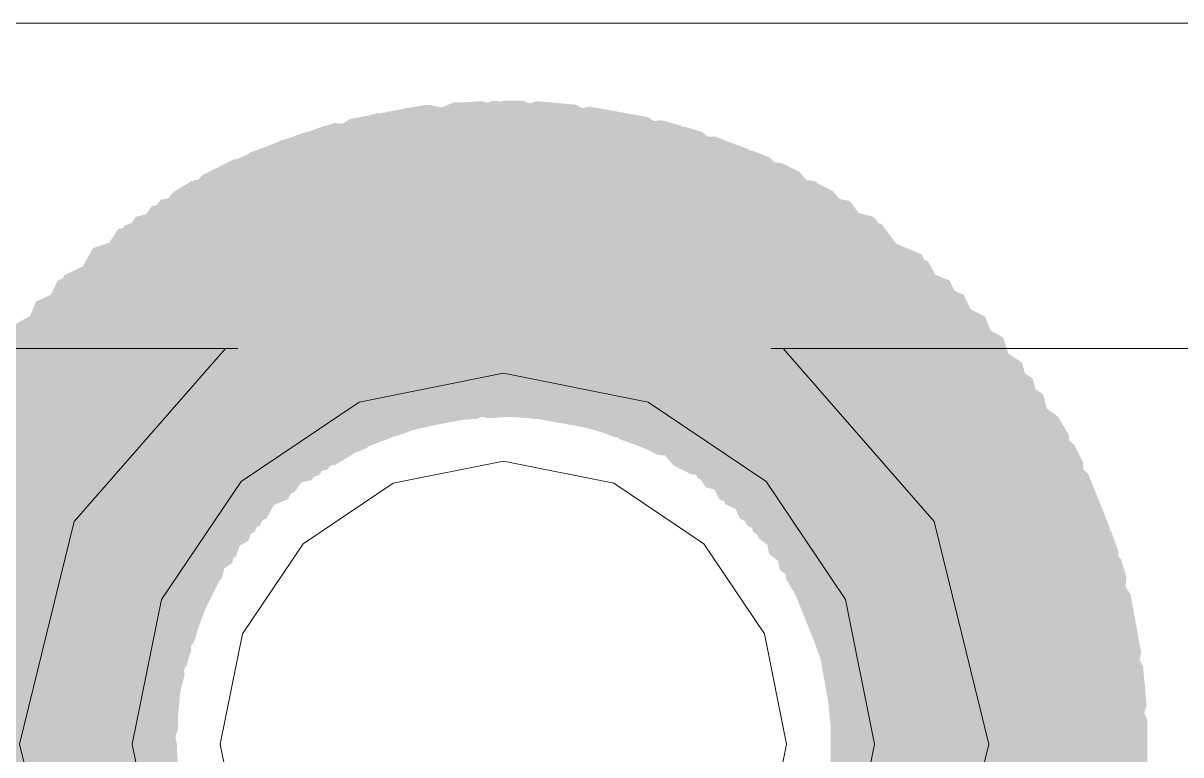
# Model space of a CAD drawing. Header units: millimetres. Extents: x -546 to 1681, y -650 to 1730.
# Drawn here: x 656.138 to 656.796, y 422.971 to 423.387 of the extents above; entities that cross this region are included whole.
import ezdxf

# ---------------------------------------------------------------- set-up
doc = ezdxf.new("R2010")
doc.units = ezdxf.units.MM

msp = doc.modelspace()

# ---------------------------------------------------------------- hatches: boundary and pattern name
at = {"true_color": 0x646464}
h = msp.add_hatch(color=251, dxfattribs=at)
h.dxf.hatch_style = 2
h.paths.add_polyline_path([(656.35486, 423.33905), (656.29395, 423.30696), (656.27337, 423.24127), (656.30546, 423.18036), (656.37115, 423.15979), (656.38215, 423.16079), (656.44306, 423.19287), (656.46363, 423.25857), (656.43155, 423.31947), (656.36586, 423.34005)])
h = msp.add_hatch(color=251, dxfattribs=at)
h.dxf.hatch_style = 2
h.paths.add_polyline_path([(656.3559, 423.33897), (656.29809, 423.30158), (656.28345, 423.23432), (656.32084, 423.17651), (656.3881, 423.16187), (656.3991, 423.16387), (656.45691, 423.20125), (656.47155, 423.26852), (656.43417, 423.32632), (656.3669, 423.34097)])
h = msp.add_hatch(color=251, dxfattribs=at)
h.dxf.hatch_style = 2
h.paths.add_polyline_path([(656.3579, 423.33897), (656.3001, 423.30158), (656.28545, 423.23432), (656.32284, 423.17651), (656.3901, 423.16187), (656.4011, 423.16387), (656.45891, 423.20125), (656.47355, 423.26852), (656.43617, 423.32632), (656.3689, 423.34097)])
h = msp.add_hatch(color=251, dxfattribs=at)
h.dxf.hatch_style = 2
h.paths.add_polyline_path([(656.383, 423.34242), (656.31944, 423.31598), (656.293, 423.25242), (656.31944, 423.18885), (656.383, 423.16242), (656.394, 423.16242), (656.45757, 423.18885), (656.484, 423.25242), (656.45757, 423.31598), (656.394, 423.34242)])
h = msp.add_hatch(color=251, dxfattribs=at)
h.dxf.hatch_style = 2
h.paths.add_polyline_path([(656.385, 423.34242), (656.32144, 423.31598), (656.295, 423.25242), (656.32144, 423.18885), (656.385, 423.16242), (656.396, 423.16242), (656.45956, 423.18885), (656.486, 423.25242), (656.45956, 423.31598), (656.396, 423.34242)])
h = msp.add_hatch(color=251, dxfattribs=at)
h.dxf.hatch_style = 2
h.paths.add_polyline_path([(656.38585, 423.34205), (656.32495, 423.30996), (656.30437, 423.24427), (656.33646, 423.18336), (656.40215, 423.16279), (656.41315, 423.16379), (656.47406, 423.19587), (656.49463, 423.26157), (656.46255, 423.32247), (656.39685, 423.34305)])
h = msp.add_hatch(color=251, dxfattribs=at)
h.dxf.hatch_style = 2
h.paths.add_polyline_path([(656.38785, 423.34205), (656.32695, 423.30996), (656.30637, 423.24427), (656.33846, 423.18336), (656.40415, 423.16279), (656.41515, 423.16379), (656.47606, 423.19587), (656.49663, 423.26157), (656.46455, 423.32247), (656.39886, 423.34305)])
h = msp.add_hatch(color=251, dxfattribs=at)
h.dxf.hatch_style = 2
h.paths.add_polyline_path([(656.405, 423.34342), (656.34144, 423.31698), (656.315, 423.25342), (656.34144, 423.18986), (656.405, 423.16342), (656.47456, 423.18986), (656.501, 423.25342), (656.47456, 423.31698)])
h = msp.add_hatch(color=251, dxfattribs=at)
h.dxf.hatch_style = 2
h.paths.add_polyline_path([(656.407, 423.34342), (656.34344, 423.31698), (656.317, 423.25342), (656.34344, 423.18986), (656.407, 423.16342), (656.47456, 423.18986), (656.501, 423.25342), (656.47456, 423.31698)])
h = msp.add_hatch(color=251, dxfattribs=at)
h.dxf.hatch_style = 2
h.paths.add_polyline_path([(656.411, 423.34342), (656.34744, 423.31698), (656.321, 423.25342), (656.34744, 423.18986), (656.411, 423.16342), (656.422, 423.16342), (656.48556, 423.18986), (656.512, 423.25342), (656.48556, 423.31698), (656.422, 423.34342)])
h = msp.add_hatch(color=251, dxfattribs=at)
h.dxf.hatch_style = 2
h.paths.add_polyline_path([(656.411, 423.34342), (656.34744, 423.31698), (656.321, 423.25342), (656.34744, 423.18986), (656.411, 423.16342), (656.422, 423.16342), (656.48556, 423.18986), (656.512, 423.25342), (656.48556, 423.31698), (656.422, 423.34342)])
h = msp.add_hatch(color=251, dxfattribs=at)
h.dxf.hatch_style = 2
h.paths.add_polyline_path([(656.43015, 423.34305), (656.36446, 423.32247), (656.33237, 423.26157), (656.35295, 423.19587), (656.41386, 423.16379), (656.42485, 423.16279), (656.49055, 423.18336), (656.52263, 423.24427), (656.50206, 423.30996), (656.44115, 423.34205)])
h = msp.add_hatch(color=251, dxfattribs=at)
h.dxf.hatch_style = 2
h.paths.add_polyline_path([(656.43015, 423.34305), (656.36446, 423.32247), (656.33237, 423.26157), (656.35295, 423.19587), (656.41386, 423.16379), (656.42485, 423.16279), (656.49055, 423.18336), (656.52263, 423.24427), (656.50206, 423.30996), (656.44115, 423.34205)])
h = msp.add_hatch(color=251, dxfattribs=at)
h.dxf.hatch_style = 2
h.paths.add_polyline_path([(656.44115, 423.34205), (656.37546, 423.32147), (656.34337, 423.26057), (656.36395, 423.19487), (656.42485, 423.16279), (656.43585, 423.16179), (656.50155, 423.18236), (656.53363, 423.24327), (656.51306, 423.30896), (656.45215, 423.34105)])
h = msp.add_hatch(color=251, dxfattribs=at)
h.dxf.hatch_style = 2
h.paths.add_polyline_path([(656.44115, 423.34205), (656.37546, 423.32147), (656.34337, 423.26057), (656.36395, 423.19487), (656.42485, 423.16279), (656.43585, 423.16179), (656.50155, 423.18236), (656.53363, 423.24327), (656.51306, 423.30896), (656.45215, 423.34105)])
h = msp.add_hatch(color=251, dxfattribs=at)
h.dxf.hatch_style = 2
h.paths.add_polyline_path([(656.4601, 423.33997), (656.39284, 423.32533), (656.35545, 423.26752), (656.37009, 423.20025), (656.4279, 423.16287), (656.4389, 423.16087), (656.50617, 423.17551), (656.54355, 423.23332), (656.52891, 423.30058), (656.4711, 423.33797)])
h = msp.add_hatch(color=251, dxfattribs=at)
h.dxf.hatch_style = 2
h.paths.add_polyline_path([(656.4601, 423.33997), (656.39284, 423.32533), (656.35545, 423.26752), (656.37009, 423.20025), (656.4279, 423.16287), (656.4389, 423.16087), (656.50617, 423.17551), (656.54355, 423.23332), (656.52891, 423.30058), (656.4711, 423.33797)])
h = msp.add_hatch(color=251, dxfattribs=at)
h.dxf.hatch_style = 2
h.paths.add_polyline_path([(656.3239, 423.33297), (656.26609, 423.29558), (656.25145, 423.22832), (656.28884, 423.17051), (656.3561, 423.15587), (656.3671, 423.15787), (656.42491, 423.19525), (656.43955, 423.26252), (656.40217, 423.32033), (656.3349, 423.33497)])
h = msp.add_hatch(color=251, dxfattribs=at)
h.dxf.hatch_style = 2
h.paths.add_polyline_path([(656.3249, 423.33297), (656.2671, 423.29558), (656.25245, 423.22832), (656.28984, 423.17051), (656.3571, 423.15587), (656.3681, 423.15787), (656.42591, 423.19525), (656.44055, 423.26252), (656.40317, 423.32033), (656.3359, 423.33497)])
h = msp.add_hatch(color=251, dxfattribs=at)
h.dxf.hatch_style = 2
h.paths.add_polyline_path([(656.33335, 423.33467), (656.27621, 423.29628), (656.26275, 423.22877), (656.30114, 423.17162), (656.36865, 423.15816), (656.37865, 423.16017), (656.4358, 423.19855), (656.44925, 423.26607), (656.41086, 423.32321), (656.34335, 423.33667)])
h = msp.add_hatch(color=251, dxfattribs=at)
h.dxf.hatch_style = 2
h.paths.add_polyline_path([(656.32832, 423.33325), (656.27396, 423.29102), (656.26517, 423.22274), (656.3074, 423.16837), (656.37568, 423.15959), (656.38668, 423.16259), (656.44105, 423.20482), (656.44983, 423.2731), (656.4076, 423.32747), (656.33932, 423.33625)])
h = msp.add_hatch(color=251, dxfattribs=at)
h.dxf.hatch_style = 2
h.paths.add_polyline_path([(656.3449, 423.33697), (656.2871, 423.29958), (656.27245, 423.23232), (656.30984, 423.17451), (656.3771, 423.15987), (656.3881, 423.16187), (656.44591, 423.19925), (656.46055, 423.26652), (656.42317, 423.32432), (656.3559, 423.33897)])
h = msp.add_hatch(color=251, dxfattribs=at)
h.dxf.hatch_style = 2
h.paths.add_polyline_path([(656.4711, 423.33797), (656.40384, 423.32333), (656.36645, 423.26552), (656.38109, 423.19825), (656.4389, 423.16087), (656.4499, 423.15887), (656.51717, 423.17351), (656.55455, 423.23132), (656.53991, 423.29858), (656.4821, 423.33597)])
h = msp.add_hatch(color=251, dxfattribs=at)
h.dxf.hatch_style = 2
h.paths.add_polyline_path([(656.4711, 423.33797), (656.40384, 423.32333), (656.36645, 423.26552), (656.38109, 423.19825), (656.4389, 423.16087), (656.4499, 423.15887), (656.51717, 423.17351), (656.55455, 423.23132), (656.53991, 423.29858), (656.4821, 423.33597)])
h = msp.add_hatch(color=251, dxfattribs=at)
h.dxf.hatch_style = 2
h.paths.add_polyline_path([(656.4821, 423.33597), (656.41484, 423.32133), (656.37746, 423.26352), (656.3921, 423.19625), (656.4499, 423.15887), (656.4609, 423.15687), (656.52817, 423.17151), (656.56555, 423.22932), (656.55091, 423.29658), (656.4931, 423.33397)])
h = msp.add_hatch(color=251, dxfattribs=at)
h.dxf.hatch_style = 2
h.paths.add_polyline_path([(656.4821, 423.33597), (656.41484, 423.32133), (656.37746, 423.26352), (656.3921, 423.19625), (656.4499, 423.15887), (656.4609, 423.15687), (656.52817, 423.17151), (656.56555, 423.22932), (656.55091, 423.29658), (656.4931, 423.33397)])
h = msp.add_hatch(color=251, dxfattribs=at)
h.dxf.hatch_style = 2
h.paths.add_polyline_path([(656.29314, 423.32362), (656.23986, 423.28003), (656.2328, 423.21156), (656.27639, 423.15827), (656.34486, 423.15121), (656.35486, 423.15421), (656.40815, 423.1978), (656.41521, 423.26628), (656.37162, 423.31956), (656.30314, 423.32662)])
h = msp.add_hatch(color=251, dxfattribs=at)
h.dxf.hatch_style = 2
h.paths.add_polyline_path([(656.29825, 423.325), (656.24754, 423.27843), (656.24442, 423.20966), (656.29099, 423.15896), (656.35976, 423.15584), (656.37076, 423.15984), (656.42146, 423.2064), (656.42458, 423.27517), (656.37802, 423.32587), (656.30925, 423.329)])
h = msp.add_hatch(color=251, dxfattribs=at)
h.dxf.hatch_style = 2
h.paths.add_polyline_path([(656.30514, 423.32762), (656.25186, 423.28404), (656.2448, 423.21556), (656.28838, 423.16227), (656.35686, 423.15521), (656.36686, 423.15821), (656.42015, 423.2018), (656.42721, 423.27028), (656.38362, 423.32356), (656.31514, 423.33062)])
h = msp.add_hatch(color=251, dxfattribs=at)
h.dxf.hatch_style = 2
h.paths.add_polyline_path([(656.50068, 423.33225), (656.4324, 423.32346), (656.39017, 423.2691), (656.39896, 423.20082), (656.45332, 423.15859), (656.46432, 423.15559), (656.5326, 423.16437), (656.57483, 423.21874), (656.56605, 423.28702), (656.51168, 423.32925)])
h = msp.add_hatch(color=251, dxfattribs=at)
h.dxf.hatch_style = 2
h.paths.add_polyline_path([(656.50068, 423.33225), (656.4324, 423.32346), (656.39017, 423.2691), (656.39896, 423.20082), (656.45332, 423.15859), (656.46432, 423.15559), (656.5326, 423.16437), (656.57483, 423.21874), (656.56605, 423.28702), (656.51168, 423.32925)])
h = msp.add_hatch(color=251, dxfattribs=at)
h.dxf.hatch_style = 2
h.paths.add_polyline_path([(656.51386, 423.32862), (656.44539, 423.32156), (656.4018, 423.26828), (656.40886, 423.1998), (656.46214, 423.15621), (656.47214, 423.15321), (656.54062, 423.16027), (656.58421, 423.21356), (656.57715, 423.28204), (656.52386, 423.32562)])
h = msp.add_hatch(color=251, dxfattribs=at)
h.dxf.hatch_style = 2
h.paths.add_polyline_path([(656.51386, 423.32862), (656.44539, 423.32156), (656.4018, 423.26828), (656.40886, 423.1998), (656.46214, 423.15621), (656.47214, 423.15321), (656.54062, 423.16027), (656.58421, 423.21356), (656.57715, 423.28204), (656.52386, 423.32562)])
h = msp.add_hatch(color=251, dxfattribs=at)
h.dxf.hatch_style = 2
h.paths.add_polyline_path([(656.28414, 423.32062), (656.23086, 423.27704), (656.2238, 423.20856), (656.26738, 423.15527), (656.33586, 423.14821), (656.34586, 423.15121), (656.39915, 423.1948), (656.40621, 423.26328), (656.36262, 423.31656), (656.29414, 423.32362)])
h = msp.add_hatch(color=251, dxfattribs=at)
h.dxf.hatch_style = 2
h.paths.add_polyline_path([(656.27558, 423.31698), (656.22638, 423.26883), (656.22544, 423.19999), (656.27359, 423.15079), (656.34243, 423.14985), (656.35243, 423.15385), (656.40163, 423.20201), (656.40257, 423.27084), (656.35441, 423.32004), (656.28558, 423.32098)])
h = msp.add_hatch(color=251, dxfattribs=at)
h.dxf.hatch_style = 2
h.paths.add_polyline_path([(656.28925, 423.322), (656.23855, 423.27543), (656.23542, 423.20666), (656.28199, 423.15596), (656.35076, 423.15284), (656.36176, 423.15684), (656.41246, 423.2034), (656.41558, 423.27217), (656.36902, 423.32288), (656.30025, 423.326)])
h = msp.add_hatch(color=251, dxfattribs=at)
h.dxf.hatch_style = 2
h.paths.add_polyline_path([(656.53143, 423.32298), (656.46259, 423.32204), (656.41444, 423.27284), (656.41538, 423.20401), (656.46458, 423.15585), (656.47458, 423.15185), (656.54341, 423.15279), (656.59157, 423.20199), (656.59063, 423.27083), (656.54143, 423.31898)])
h = msp.add_hatch(color=251, dxfattribs=at)
h.dxf.hatch_style = 2
h.paths.add_polyline_path([(656.53143, 423.32298), (656.46259, 423.32204), (656.41444, 423.27284), (656.41538, 423.20401), (656.46458, 423.15585), (656.47458, 423.15185), (656.54341, 423.15279), (656.59157, 423.20199), (656.59063, 423.27083), (656.54143, 423.31898)])
h = msp.add_hatch(color=251, dxfattribs=at)
h.dxf.hatch_style = 2
h.paths.add_polyline_path([(656.53876, 423.32), (656.46999, 423.31687), (656.42342, 423.26617), (656.42655, 423.1974), (656.47725, 423.15084), (656.48825, 423.14684), (656.55702, 423.14996), (656.60358, 423.20066), (656.60046, 423.26943), (656.54976, 423.316)])
h = msp.add_hatch(color=251, dxfattribs=at)
h.dxf.hatch_style = 2
h.paths.add_polyline_path([(656.53876, 423.32), (656.46999, 423.31687), (656.42342, 423.26617), (656.42655, 423.1974), (656.47725, 423.15084), (656.48825, 423.14684), (656.55702, 423.14996), (656.60358, 423.20066), (656.60046, 423.26943), (656.54976, 423.316)])
h = msp.add_hatch(color=251, dxfattribs=at)
h.dxf.hatch_style = 2
h.paths.add_polyline_path([(656.24775, 423.30492), (656.20272, 423.25284), (656.2075, 423.18417), (656.25958, 423.13914), (656.32825, 423.14392), (656.33825, 423.14892), (656.38328, 423.20099), (656.3785, 423.26967), (656.32643, 423.31469), (656.25775, 423.30992)])
h = msp.add_hatch(color=251, dxfattribs=at)
h.dxf.hatch_style = 2
h.paths.add_polyline_path([(656.26725, 423.314), (656.21654, 423.26743), (656.21342, 423.19866), (656.25999, 423.14796), (656.32876, 423.14484), (656.33976, 423.14884), (656.39046, 423.1954), (656.39358, 423.26417), (656.34702, 423.31487), (656.27825, 423.318)])
h = msp.add_hatch(color=251, dxfattribs=at)
h.dxf.hatch_style = 2
h.paths.add_polyline_path([(656.25975, 423.30992), (656.21473, 423.25784), (656.2195, 423.18917), (656.27158, 423.14414), (656.34025, 423.14892), (656.35025, 423.15392), (656.39528, 423.20599), (656.3905, 423.27467), (656.33843, 423.3197), (656.26975, 423.31492)])
h = msp.add_hatch(color=251, dxfattribs=at)
h.dxf.hatch_style = 2
h.paths.add_polyline_path([(656.55243, 423.31498), (656.48359, 423.31404), (656.43544, 423.26484), (656.43638, 423.19601), (656.48558, 423.14785), (656.49558, 423.14385), (656.56441, 423.14479), (656.61257, 423.19399), (656.61163, 423.26283), (656.56243, 423.31098)])
h = msp.add_hatch(color=251, dxfattribs=at)
h.dxf.hatch_style = 2
h.paths.add_polyline_path([(656.55243, 423.31498), (656.48359, 423.31404), (656.43544, 423.26484), (656.43638, 423.19601), (656.48558, 423.14785), (656.49558, 423.14385), (656.56441, 423.14479), (656.61257, 423.19399), (656.61163, 423.26283), (656.56243, 423.31098)])
h = msp.add_hatch(color=251, dxfattribs=at)
h.dxf.hatch_style = 2
h.paths.add_polyline_path([(656.2237, 423.29159), (656.1828, 423.23622), (656.19283, 423.16811), (656.2482, 423.12721), (656.31631, 423.13724), (656.32631, 423.14324), (656.36721, 423.19862), (656.35718, 423.26672), (656.3018, 423.30762), (656.2337, 423.29759)])
h = msp.add_hatch(color=251, dxfattribs=at)
h.dxf.hatch_style = 2
h.paths.add_polyline_path([(656.23529, 423.29809), (656.19257, 423.24411), (656.20033, 423.17571), (656.25431, 423.13299), (656.32271, 423.14074), (656.37443, 423.19972), (656.36668, 423.26812), (656.3127, 423.31085)])
h = msp.add_hatch(color=251, dxfattribs=at)
h.dxf.hatch_style = 2
h.paths.add_polyline_path([(656.23975, 423.30092), (656.19472, 423.24884), (656.1995, 423.18017), (656.25158, 423.13514), (656.32025, 423.13992), (656.33025, 423.14492), (656.37528, 423.19699), (656.3705, 423.26567), (656.31843, 423.3107), (656.24975, 423.30592)])
h = msp.add_hatch(color=251, dxfattribs=at)
h.dxf.hatch_style = 2
h.paths.add_polyline_path([(656.25658, 423.30898), (656.20738, 423.26083), (656.20644, 423.19199), (656.25459, 423.14279), (656.32343, 423.14185), (656.33343, 423.14585), (656.38263, 423.19401), (656.38357, 423.26284), (656.33541, 423.31204), (656.26658, 423.31298)])
h = msp.add_hatch(color=251, dxfattribs=at)
h.dxf.hatch_style = 2
h.paths.add_polyline_path([(656.56925, 423.30792), (656.50058, 423.3127), (656.4485, 423.26767), (656.44372, 423.19899), (656.48875, 423.14692), (656.49875, 423.14192), (656.56743, 423.13714), (656.6195, 423.18217), (656.62428, 423.25084), (656.57925, 423.30292)])
h = msp.add_hatch(color=251, dxfattribs=at)
h.dxf.hatch_style = 2
h.paths.add_polyline_path([(656.56925, 423.30792), (656.50058, 423.3127), (656.4485, 423.26767), (656.44372, 423.19899), (656.48875, 423.14692), (656.49875, 423.14192), (656.56743, 423.13714), (656.6195, 423.18217), (656.62428, 423.25084), (656.57925, 423.30292)])
h = msp.add_hatch(color=251, dxfattribs=at)
h.dxf.hatch_style = 2
h.paths.add_polyline_path([(656.58893, 423.2973), (656.52137, 423.31056), (656.46412, 423.27234), (656.45086, 423.20479), (656.48908, 423.14753), (656.56563, 423.12827), (656.62289, 423.16649), (656.63615, 423.23405)])
h = msp.add_hatch(color=251, dxfattribs=at)
h.dxf.hatch_style = 2
h.paths.add_polyline_path([(656.58893, 423.2973), (656.52137, 423.31056), (656.46412, 423.27234), (656.45086, 423.20479), (656.48908, 423.14753), (656.56563, 423.12827), (656.62289, 423.16649), (656.63615, 423.23405)])
h = msp.add_hatch(color=251, dxfattribs=at)
h.dxf.hatch_style = 2
h.paths.add_polyline_path([(656.21108, 423.2833), (656.17286, 423.22605), (656.18612, 423.15849), (656.24337, 423.12027), (656.31093, 423.13353), (656.35815, 423.19679), (656.34489, 423.26434), (656.28763, 423.30256)])
h = msp.add_hatch(color=251, dxfattribs=at)
h.dxf.hatch_style = 2
h.paths.add_polyline_path([(656.2227, 423.29059), (656.18179, 423.23522), (656.19183, 423.16711), (656.2472, 423.12621), (656.31531, 423.13624), (656.32531, 423.14224), (656.36621, 423.19761), (656.35618, 423.26572), (656.3008, 423.30662), (656.2327, 423.29659)])
h = msp.add_hatch(color=251, dxfattribs=at)
h.dxf.hatch_style = 2
h.paths.add_polyline_path([(656.58825, 423.29692), (656.51958, 423.30169), (656.4675, 423.25667), (656.46272, 423.18799), (656.50775, 423.13592), (656.51775, 423.13092), (656.58643, 423.12614), (656.6385, 423.17117), (656.64328, 423.23984), (656.59825, 423.29192)])
h = msp.add_hatch(color=251, dxfattribs=at)
h.dxf.hatch_style = 2
h.paths.add_polyline_path([(656.58825, 423.29692), (656.51958, 423.30169), (656.4675, 423.25667), (656.46272, 423.18799), (656.50775, 423.13592), (656.51775, 423.13092), (656.58643, 423.12614), (656.6385, 423.17117), (656.64328, 423.23984), (656.59825, 423.29192)])
h = msp.add_hatch(color=251, dxfattribs=at)
h.dxf.hatch_style = 2
h.paths.add_polyline_path([(656.19575, 423.27246), (656.16181, 423.21257), (656.17996, 423.14616), (656.23985, 423.11222), (656.30626, 423.13038), (656.3492, 423.19727), (656.33104, 423.26367), (656.27115, 423.29761)])
h = msp.add_hatch(color=251, dxfattribs=at)
h.dxf.hatch_style = 2
h.paths.add_polyline_path([(656.20208, 423.2773), (656.16386, 423.22005), (656.17712, 423.15249), (656.23437, 423.11427), (656.30193, 423.12753), (656.34915, 423.19079), (656.33589, 423.25834), (656.27863, 423.29656)])
h = msp.add_hatch(color=251, dxfattribs=at)
h.dxf.hatch_style = 2
h.paths.add_polyline_path([(656.21629, 423.28709), (656.17357, 423.23311), (656.18133, 423.16471), (656.23531, 423.12198), (656.30371, 423.12974), (656.35544, 423.18872), (656.34768, 423.25712), (656.2937, 423.29985)])
h = msp.add_hatch(color=251, dxfattribs=at)
h.dxf.hatch_style = 2
h.paths.add_polyline_path([(656.60793, 423.2863), (656.54037, 423.29956), (656.48312, 423.26134), (656.46986, 423.19379), (656.50808, 423.13653), (656.58463, 423.11727), (656.64189, 423.15549), (656.65515, 423.22305)])
h = msp.add_hatch(color=251, dxfattribs=at)
h.dxf.hatch_style = 2
h.paths.add_polyline_path([(656.60793, 423.2863), (656.54037, 423.29956), (656.48312, 423.26134), (656.46986, 423.19379), (656.50808, 423.13653), (656.58463, 423.11727), (656.64189, 423.15549), (656.65515, 423.22305)])
h = msp.add_hatch(color=251, dxfattribs=at)
h.dxf.hatch_style = 2
h.paths.add_polyline_path([(656.62226, 423.27646), (656.55585, 423.29461), (656.49596, 423.26067), (656.47781, 423.19427), (656.51175, 423.13437), (656.58715, 423.10922), (656.64705, 423.14316), (656.6652, 423.20957)])
h = msp.add_hatch(color=251, dxfattribs=at)
h.dxf.hatch_style = 2
h.paths.add_polyline_path([(656.621, 423.27742), (656.55429, 423.2944), (656.495, 423.25942), (656.47802, 423.1927), (656.513, 423.13342), (656.58372, 423.11343), (656.643, 423.14842), (656.65999, 423.21513)])
h = msp.add_hatch(color=251, dxfattribs=at)
h.dxf.hatch_style = 2
h.paths.add_polyline_path([(656.19208, 423.2703), (656.15386, 423.21305), (656.16712, 423.14549), (656.22437, 423.10727), (656.29193, 423.12053), (656.33915, 423.18379), (656.32589, 423.25134), (656.26863, 423.28956)])
h = msp.add_hatch(color=251, dxfattribs=at)
h.dxf.hatch_style = 2
h.paths.add_polyline_path([(656.17775, 423.25946), (656.14381, 423.19957), (656.16196, 423.13316), (656.22185, 423.09922), (656.28826, 423.11737), (656.3312, 423.18427), (656.31304, 423.25067), (656.25315, 423.28461)])
h = msp.add_hatch(color=251, dxfattribs=at)
h.dxf.hatch_style = 2
h.paths.add_polyline_path([(656.62593, 423.2733), (656.55837, 423.28656), (656.50112, 423.24834), (656.48786, 423.18079), (656.52608, 423.12353), (656.60263, 423.10427), (656.65989, 423.14249), (656.67315, 423.21005)])
h = msp.add_hatch(color=251, dxfattribs=at)
h.dxf.hatch_style = 2
h.paths.add_polyline_path([(656.64864, 423.25606), (656.585, 423.28231), (656.52136, 423.25606), (656.49511, 423.19242), (656.52136, 423.12878), (656.593, 423.09453), (656.65664, 423.12078), (656.68289, 423.18442)])
h = msp.add_hatch(color=251, dxfattribs=at)
h.dxf.hatch_style = 2
h.paths.add_polyline_path([(656.16136, 423.24406), (656.13511, 423.18042), (656.16136, 423.11678), (656.225, 423.09053), (656.28864, 423.11678), (656.32289, 423.18842), (656.29664, 423.25206), (656.233, 423.27831)])
h = msp.add_hatch(color=251, dxfattribs=at)
h.dxf.hatch_style = 2
h.paths.add_polyline_path([(656.65227, 423.25215), (656.58702, 423.27411), (656.52527, 423.24368), (656.50331, 423.17844), (656.53374, 423.11669), (656.60698, 423.08772), (656.66873, 423.11815), (656.6907, 423.1834)])
h = msp.add_hatch(color=251, dxfattribs=at)
h.dxf.hatch_style = 2
h.paths.add_polyline_path([(656.15774, 423.24115), (656.12731, 423.1794), (656.14927, 423.11415), (656.21102, 423.08373), (656.27627, 423.10568), (656.3147, 423.17444), (656.29273, 423.23968), (656.23098, 423.27011)])
h = msp.add_hatch(color=251, dxfattribs=at)
h.dxf.hatch_style = 2
h.paths.add_polyline_path([(656.66464, 423.24106), (656.601, 423.26731), (656.53736, 423.24106), (656.51111, 423.17742), (656.53736, 423.11378), (656.609, 423.07953), (656.67264, 423.10578), (656.69889, 423.16942)])
h = msp.add_hatch(color=251, dxfattribs=at)
h.dxf.hatch_style = 2
h.paths.add_polyline_path([(656.14536, 423.22906), (656.11911, 423.16542), (656.14536, 423.10178), (656.209, 423.07553), (656.27264, 423.10178), (656.30689, 423.17342), (656.28064, 423.23706), (656.217, 423.26331)])
h = msp.add_hatch(color=251, dxfattribs=at)
h.dxf.hatch_style = 2
h.paths.add_polyline_path([(656.13427, 423.21668), (656.11231, 423.15144), (656.14274, 423.08968), (656.20798, 423.06772), (656.26973, 423.09815), (656.29869, 423.1714), (656.26827, 423.23315), (656.20302, 423.25511)])
h = msp.add_hatch(color=251, dxfattribs=at)
h.dxf.hatch_style = 2
h.paths.add_polyline_path([(656.67264, 423.23306), (656.609, 423.25931), (656.54536, 423.23306), (656.51911, 423.16942), (656.54536, 423.10578), (656.617, 423.07153), (656.68064, 423.09778), (656.70689, 423.16142)])
h = msp.add_hatch(color=251, dxfattribs=at)
h.dxf.hatch_style = 2
h.paths.add_polyline_path([(656.68474, 423.22068), (656.62298, 423.25111), (656.55774, 423.22915), (656.52731, 423.1674), (656.54927, 423.10215), (656.61802, 423.06372), (656.68327, 423.08569), (656.7137, 423.14744)])
h = msp.add_hatch(color=251, dxfattribs=at)
h.dxf.hatch_style = 2
h.paths.add_polyline_path([(656.12396, 423.20367), (656.10581, 423.13727), (656.13975, 423.07738), (656.20615, 423.05922), (656.26604, 423.09316), (656.2912, 423.16857), (656.25726, 423.22846), (656.19085, 423.24661)])
h = msp.add_hatch(color=251, dxfattribs=at)
h.dxf.hatch_style = 2
h.paths.add_polyline_path([(656.69505, 423.20867), (656.63515, 423.24261), (656.56875, 423.22446), (656.53481, 423.16457), (656.55296, 423.09816), (656.61985, 423.05522), (656.68626, 423.07337), (656.7202, 423.13327)])
h = msp.add_hatch(color=251, dxfattribs=at)
h.dxf.hatch_style = 2
h.paths.add_polyline_path([(656.11696, 423.19467), (656.09881, 423.12827), (656.13275, 423.06838), (656.19915, 423.05022), (656.25904, 423.08416), (656.2842, 423.15957), (656.25026, 423.21946), (656.18385, 423.23761)])
h = msp.add_hatch(color=251, dxfattribs=at)
h.dxf.hatch_style = 2
h.paths.add_polyline_path([(656.70589, 423.19434), (656.64863, 423.23256), (656.58108, 423.2193), (656.54286, 423.16205), (656.55612, 423.09449), (656.61937, 423.04727), (656.68693, 423.06053), (656.72515, 423.11779)])
h = msp.add_hatch(color=251, dxfattribs=at)
h.dxf.hatch_style = 2
h.paths.add_polyline_path([(656.10712, 423.18034), (656.09386, 423.11279), (656.13208, 423.05553), (656.19963, 423.04227), (656.25689, 423.08049), (656.27615, 423.15705), (656.23793, 423.2143), (656.17037, 423.22756)])
h = msp.add_hatch(color=251, dxfattribs=at)
h.dxf.hatch_style = 2
h.paths.add_polyline_path([(656.71189, 423.18534), (656.65463, 423.22356), (656.58708, 423.2103), (656.54886, 423.15305), (656.56212, 423.08549), (656.62537, 423.03827), (656.69293, 423.05153), (656.73115, 423.10879)])
h = msp.add_hatch(color=251, dxfattribs=at)
h.dxf.hatch_style = 2
h.paths.add_polyline_path([(656.10112, 423.17134), (656.08786, 423.10379), (656.12608, 423.04653), (656.19363, 423.03327), (656.25089, 423.07149), (656.27015, 423.14805), (656.23193, 423.2053), (656.16437, 423.21856)])
h = msp.add_hatch(color=251, dxfattribs=at)
h.dxf.hatch_style = 2
h.paths.add_polyline_path([(656.71789, 423.17634), (656.66063, 423.21456), (656.59308, 423.2013), (656.55486, 423.14405), (656.56812, 423.07649), (656.63137, 423.02927), (656.69893, 423.04253), (656.73715, 423.09979)])
h = msp.add_hatch(color=251, dxfattribs=at)
h.dxf.hatch_style = 2
h.paths.add_polyline_path([(656.09512, 423.16234), (656.08186, 423.09479), (656.12008, 423.03753), (656.18763, 423.02427), (656.24489, 423.06249), (656.26415, 423.13905), (656.22593, 423.1963), (656.15837, 423.20956)])
h = msp.add_hatch(color=251, dxfattribs=at)
h.dxf.hatch_style = 2
h.paths.add_polyline_path([(656.72618, 423.16372), (656.6708, 423.20462), (656.6027, 423.19459), (656.5618, 423.13922), (656.57183, 423.07111), (656.57783, 423.06111), (656.6332, 423.02021), (656.70131, 423.03024), (656.74221, 423.08562), (656.73218, 423.15372)])
h = msp.add_hatch(color=251, dxfattribs=at)
h.dxf.hatch_style = 2
h.paths.add_polyline_path([(656.0845, 423.14267), (656.07972, 423.07399), (656.12475, 423.02192), (656.19343, 423.01714), (656.2455, 423.06217), (656.2505, 423.07217), (656.25528, 423.14084), (656.21025, 423.19292), (656.14158, 423.1977), (656.0895, 423.15267)])
h = msp.add_hatch(color=251, dxfattribs=at)
h.dxf.hatch_style = 2
h.paths.add_polyline_path([(656.7355, 423.14767), (656.68343, 423.1927), (656.61475, 423.18792), (656.56972, 423.13584), (656.57451, 423.06717), (656.57951, 423.05717), (656.63158, 423.01214), (656.70025, 423.01692), (656.74528, 423.06899), (656.7405, 423.13767)])
h = msp.add_hatch(color=251, dxfattribs=at)
h.dxf.hatch_style = 2
h.paths.add_polyline_path([(656.0795, 423.13267), (656.07472, 423.06399), (656.11975, 423.01192), (656.18843, 423.00714), (656.2405, 423.05217), (656.2455, 423.06217), (656.25028, 423.13084), (656.20525, 423.18292), (656.13658, 423.1877), (656.0845, 423.14267)])
h = msp.add_hatch(color=251, dxfattribs=at)
h.dxf.hatch_style = 2
h.paths.add_polyline_path([(656.07244, 423.11584), (656.07338, 423.04701), (656.12258, 422.99885), (656.19141, 422.99979), (656.23956, 423.04899), (656.24356, 423.05899), (656.24262, 423.12783), (656.19343, 423.17598), (656.12459, 423.17504), (656.07644, 423.12584)])
h = msp.add_hatch(color=251, dxfattribs=at)
h.dxf.hatch_style = 2
h.paths.add_polyline_path([(656.74357, 423.13084), (656.69541, 423.18004), (656.62658, 423.18098), (656.57738, 423.13283), (656.57644, 423.06399), (656.58044, 423.05399), (656.62859, 423.00479), (656.69743, 423.00385), (656.74663, 423.05201), (656.74757, 423.12084)])
h = msp.add_hatch(color=251, dxfattribs=at)
h.dxf.hatch_style = 2
h.paths.add_polyline_path([(656.74757, 423.12084), (656.69941, 423.17004), (656.63058, 423.17098), (656.58138, 423.12283), (656.58044, 423.05399), (656.58444, 423.04399), (656.63259, 422.99479), (656.70143, 422.99385), (656.75063, 423.04201), (656.75157, 423.11084)])
h = msp.add_hatch(color=251, dxfattribs=at)
h.dxf.hatch_style = 2
h.paths.add_polyline_path([(656.06742, 423.10217), (656.07055, 423.0334), (656.12125, 422.98684), (656.19002, 422.98996), (656.23658, 423.04066), (656.24058, 423.05166), (656.23746, 423.12043), (656.18676, 423.167), (656.11799, 423.16388), (656.07142, 423.11317)])
h = msp.add_hatch(color=251, dxfattribs=at)
h.dxf.hatch_style = 2
h.paths.add_polyline_path([(656.0628, 423.08728), (656.06986, 423.0188), (656.12314, 422.97521), (656.19162, 422.98227), (656.23521, 423.03556), (656.23821, 423.04556), (656.23115, 423.11403), (656.17786, 423.15762), (656.10938, 423.15056), (656.0658, 423.09728)])
h = msp.add_hatch(color=251, dxfattribs=at)
h.dxf.hatch_style = 2
h.paths.add_polyline_path([(656.75157, 423.11084), (656.70341, 423.16004), (656.63458, 423.16098), (656.58538, 423.11283), (656.58444, 423.04399), (656.58844, 423.03399), (656.63659, 422.98479), (656.70543, 422.98385), (656.75463, 423.03201), (656.75557, 423.10084)])
h = msp.add_hatch(color=251, dxfattribs=at)
h.dxf.hatch_style = 2
h.paths.add_polyline_path([(656.75658, 423.09817), (656.71002, 423.14887), (656.64125, 423.152), (656.59055, 423.10543), (656.58742, 423.03666), (656.59142, 423.02566), (656.63799, 422.97496), (656.70676, 422.97183), (656.75746, 423.0184), (656.76058, 423.08717)])
h = msp.add_hatch(color=251, dxfattribs=at)
h.dxf.hatch_style = 2
h.paths.add_polyline_path([(656.06042, 423.08117), (656.06354, 423.0124), (656.11425, 422.96584), (656.18302, 422.96896), (656.22958, 423.01966), (656.23358, 423.03066), (656.23046, 423.09943), (656.17976, 423.146), (656.11099, 423.14288), (656.06442, 423.09217)])
h = msp.add_hatch(color=251, dxfattribs=at)
h.dxf.hatch_style = 2
h.paths.add_polyline_path([(656.76221, 423.08228), (656.71862, 423.13556), (656.65014, 423.14262), (656.59686, 423.09903), (656.5898, 423.03056), (656.5928, 423.02056), (656.63639, 422.96727), (656.70487, 422.96021), (656.75815, 423.0038), (656.76521, 423.07228)])
h = msp.add_hatch(color=251, dxfattribs=at)
h.dxf.hatch_style = 2
h.paths.add_polyline_path([(656.05475, 423.05807), (656.06821, 422.99055), (656.12535, 422.95216), (656.19286, 422.96562), (656.23126, 423.02277), (656.23325, 423.03277), (656.2198, 423.10028), (656.16265, 423.13867), (656.09514, 423.12521), (656.05675, 423.06807)])
h = msp.add_hatch(color=251, dxfattribs=at)
h.dxf.hatch_style = 2
h.paths.add_polyline_path([(656.76755, 423.06252), (656.73017, 423.12032), (656.6629, 423.13497), (656.6051, 423.09758), (656.59046, 423.03032), (656.59245, 423.01932), (656.62984, 422.96151), (656.6971, 422.94687), (656.75491, 422.98425), (656.76955, 423.05152)])
h = msp.add_hatch(color=251, dxfattribs=at)
h.dxf.hatch_style = 2
h.paths.add_polyline_path([(656.05317, 423.0531), (656.06196, 422.98482), (656.11632, 422.94259), (656.1846, 422.95137), (656.22683, 423.00574), (656.22983, 423.01674), (656.22105, 423.08501), (656.16668, 423.12725), (656.0984, 423.11846), (656.05617, 423.0641)])
h = msp.add_hatch(color=251, dxfattribs=at)
h.dxf.hatch_style = 2
h.paths.add_polyline_path([(656.76955, 423.05152), (656.73217, 423.10933), (656.6649, 423.12396), (656.6071, 423.08658), (656.59245, 423.01932), (656.59446, 423.00832), (656.63184, 422.95051), (656.6991, 422.93587), (656.75691, 422.97325), (656.77155, 423.04052)])
h = msp.add_hatch(color=251, dxfattribs=at)
h.dxf.hatch_style = 2
h.paths.add_polyline_path([(656.04945, 423.03452), (656.06409, 422.96725), (656.1219, 422.92987), (656.18917, 422.94451), (656.22655, 423.00232), (656.22855, 423.01332), (656.21391, 423.08058), (656.1561, 423.11797), (656.08884, 423.10332), (656.05145, 423.04552)])
h = msp.add_hatch(color=251, dxfattribs=at)
h.dxf.hatch_style = 2
h.paths.add_polyline_path([(656.77155, 423.04052), (656.73417, 423.09832), (656.6669, 423.11296), (656.6091, 423.07558), (656.59446, 423.00832), (656.59645, 422.99732), (656.63384, 422.93951), (656.7011, 422.92487), (656.75891, 422.96225), (656.77355, 423.02952)])
h = msp.add_hatch(color=251, dxfattribs=at)
h.dxf.hatch_style = 2
h.paths.add_polyline_path([(656.04737, 423.01556), (656.06795, 422.94987), (656.12885, 422.91779), (656.19455, 422.93836), (656.22663, 422.99927), (656.22763, 423.01027), (656.20706, 423.07596), (656.14615, 423.10805), (656.08046, 423.08747), (656.04837, 423.02657)])
h = msp.add_hatch(color=251, dxfattribs=at)
h.dxf.hatch_style = 2
h.paths.add_polyline_path([(656.77463, 423.02157), (656.74255, 423.08247), (656.67686, 423.10305), (656.61595, 423.07096), (656.59537, 423.00527), (656.59637, 422.99427), (656.62846, 422.93336), (656.69415, 422.91279), (656.75506, 422.94487), (656.77563, 423.01056)])
h = msp.add_hatch(color=251, dxfattribs=at)
h.dxf.hatch_style = 2
h.paths.add_polyline_path([(656.04637, 423.00457), (656.06695, 422.93887), (656.12785, 422.90679), (656.19355, 422.92736), (656.22563, 422.98827), (656.22663, 422.99927), (656.20606, 423.06496), (656.14515, 423.09705), (656.07946, 423.07647), (656.04737, 423.01556)])
h = msp.add_hatch(color=251, dxfattribs=at)
h.dxf.hatch_style = 2
h.paths.add_polyline_path([(656.77563, 423.01056), (656.74355, 423.07147), (656.67786, 423.09205), (656.61695, 423.05996), (656.59637, 422.99427), (656.59737, 422.98327), (656.62946, 422.92236), (656.69515, 422.90179), (656.75606, 422.93387), (656.77663, 422.99957)])
h = msp.add_hatch(color=251, dxfattribs=at)
h.dxf.hatch_style = 2
h.paths.add_polyline_path([(656.046, 422.98542), (656.07244, 422.92185), (656.136, 422.89542), (656.19957, 422.92185), (656.226, 422.98542), (656.226, 422.99642), (656.19957, 423.05998), (656.136, 423.08642), (656.07244, 423.05998), (656.046, 422.99642)])
h = msp.add_hatch(color=251, dxfattribs=at)
h.dxf.hatch_style = 2
h.paths.add_polyline_path([(656.777, 422.99142), (656.75057, 423.05498), (656.687, 423.08142), (656.62344, 423.05498), (656.597, 422.99142), (656.597, 422.98042), (656.62344, 422.91685), (656.687, 422.89042), (656.75057, 422.91685), (656.777, 422.98042)])
h = msp.add_hatch(color=251, dxfattribs=at)
h.dxf.hatch_style = 2
h.paths.add_polyline_path([(656.04537, 422.98257), (656.06595, 422.91687), (656.12685, 422.88479), (656.19255, 422.90536), (656.22463, 422.96627), (656.22563, 422.97727), (656.20506, 423.04296), (656.14415, 423.07505), (656.07846, 423.05447), (656.04637, 422.99356)])
h = msp.add_hatch(color=251, dxfattribs=at)
h.dxf.hatch_style = 2
h.paths.add_polyline_path([(656.777, 422.98042), (656.75057, 423.04398), (656.687, 423.07042), (656.62344, 423.04398), (656.597, 422.98042), (656.597, 422.96942), (656.62344, 422.90585), (656.687, 422.87942), (656.75057, 422.90585), (656.777, 422.96942)])
h = msp.add_hatch(color=251, dxfattribs=at)
h.dxf.hatch_style = 2
h.paths.add_polyline_path([(656.04637, 422.95527), (656.07846, 422.89436), (656.14415, 422.87379), (656.20506, 422.90587), (656.22563, 422.97156), (656.22463, 422.98257), (656.19255, 423.04347), (656.12685, 423.06405), (656.06595, 423.03196), (656.04537, 422.96627)])
h = msp.add_hatch(color=251, dxfattribs=at)
h.dxf.hatch_style = 2
h.paths.add_polyline_path([(656.777, 422.96942), (656.75057, 423.03298), (656.687, 423.05942), (656.62344, 423.03298), (656.597, 422.96942), (656.597, 422.95842), (656.62344, 422.89485), (656.687, 422.86842), (656.75057, 422.89485), (656.777, 422.95842)])
h = msp.add_hatch(color=251, dxfattribs=at)
h.dxf.hatch_style = 2
h.paths.add_polyline_path([(656.04737, 422.94427), (656.07946, 422.88336), (656.14515, 422.86279), (656.20606, 422.89487), (656.22663, 422.96056), (656.22563, 422.97156), (656.19355, 423.03247), (656.12785, 423.05305), (656.06695, 423.02096), (656.04637, 422.95527)])
h = msp.add_hatch(color=251, dxfattribs=at)
h.dxf.hatch_style = 2
h.paths.add_polyline_path([(656.77663, 422.95027), (656.75606, 423.01596), (656.69515, 423.04805), (656.62946, 423.02747), (656.59737, 422.96657), (656.59637, 422.95556), (656.61695, 422.88987), (656.67786, 422.85779), (656.74355, 422.87836), (656.77563, 422.93927)])
h = msp.add_hatch(color=251, dxfattribs=at)
h.dxf.hatch_style = 2
h.paths.add_polyline_path([(656.04837, 422.93327), (656.08046, 422.87236), (656.14615, 422.85179), (656.20706, 422.88387), (656.22763, 422.94957), (656.22663, 422.96056), (656.19455, 423.02147), (656.12885, 423.04205), (656.06795, 423.00996), (656.04737, 422.94427)])
h = msp.add_hatch(color=251, dxfattribs=at)
h.dxf.hatch_style = 2
h.paths.add_polyline_path([(656.04937, 422.92227), (656.08146, 422.86136), (656.14715, 422.84079), (656.20806, 422.87287), (656.22863, 422.93856), (656.22763, 422.94957), (656.19555, 423.01047), (656.12985, 423.03105), (656.06895, 422.99896), (656.04837, 422.93327)])
h = msp.add_hatch(color=251, dxfattribs=at)
h.dxf.hatch_style = 2
h.paths.add_polyline_path([(656.77455, 422.93132), (656.75991, 422.99858), (656.7021, 423.03596), (656.63484, 423.02132), (656.59745, 422.96352), (656.59546, 422.95252), (656.6101, 422.88525), (656.6679, 422.84787), (656.73517, 422.86251), (656.77255, 422.92032)])
h = msp.add_hatch(color=251, dxfattribs=at)
h.dxf.hatch_style = 2
h.paths.add_polyline_path([(656.77255, 422.92032), (656.75791, 422.98758), (656.7001, 423.02497), (656.63284, 423.01033), (656.59546, 422.95252), (656.59345, 422.94152), (656.6081, 422.87425), (656.6659, 422.83687), (656.73317, 422.85151), (656.77055, 422.90932)])
h = msp.add_hatch(color=251, dxfattribs=at)
h.dxf.hatch_style = 2
h.paths.add_polyline_path([(656.05517, 422.89574), (656.0974, 422.84137), (656.16568, 422.83259), (656.22005, 422.87482), (656.22883, 422.9431), (656.22583, 422.9541), (656.1836, 423.00846), (656.11532, 423.01725), (656.06096, 422.97501), (656.05217, 422.90674)])
h = msp.add_hatch(color=251, dxfattribs=at)
h.dxf.hatch_style = 2
h.paths.add_polyline_path([(656.77055, 422.90932), (656.75591, 422.97658), (656.6981, 423.01396), (656.63084, 422.99932), (656.59345, 422.94152), (656.59145, 422.93052), (656.6061, 422.86325), (656.6639, 422.82587), (656.73117, 422.84051), (656.76855, 422.89832)])
h = msp.add_hatch(color=251, dxfattribs=at)
h.dxf.hatch_style = 2
h.paths.add_polyline_path([(656.05575, 422.89177), (656.09414, 422.83462), (656.16165, 422.82116), (656.2188, 422.85955), (656.23226, 422.92707), (656.23026, 422.93707), (656.19187, 422.99421), (656.12435, 423.00767), (656.06721, 422.96928), (656.05375, 422.90177)])
h = msp.add_hatch(color=251, dxfattribs=at)
h.dxf.hatch_style = 2
h.paths.add_polyline_path([(656.76621, 422.88855), (656.75915, 422.95703), (656.70587, 423.00062), (656.63739, 422.99356), (656.5938, 422.94028), (656.5908, 422.93028), (656.59786, 422.8618), (656.65114, 422.81821), (656.71962, 422.82527), (656.76321, 422.87856)])
h = msp.add_hatch(color=251, dxfattribs=at)
h.dxf.hatch_style = 2
h.paths.add_polyline_path([(656.06017, 422.87474), (656.1024, 422.82037), (656.17068, 422.81159), (656.22505, 422.85382), (656.23383, 422.9221), (656.23083, 422.9331), (656.1886, 422.98746), (656.12032, 422.99625), (656.06596, 422.95402), (656.05717, 422.88574)])
h = msp.add_hatch(color=251, dxfattribs=at)
h.dxf.hatch_style = 2
h.paths.add_polyline_path([(656.76383, 422.88074), (656.75505, 422.94901), (656.70068, 422.99125), (656.6324, 422.98246), (656.59017, 422.9281), (656.58717, 422.9171), (656.59596, 422.84882), (656.65032, 422.80659), (656.7186, 422.81537), (656.76083, 422.86974)])
h = msp.add_hatch(color=251, dxfattribs=at)
h.dxf.hatch_style = 2
h.paths.add_polyline_path([(656.06317, 422.86374), (656.1054, 422.80937), (656.17368, 422.80059), (656.22805, 422.84282), (656.23683, 422.9111), (656.23383, 422.9221), (656.1916, 422.97646), (656.12332, 422.98525), (656.06895, 422.94302), (656.06017, 422.87474)])
h = msp.add_hatch(color=251, dxfattribs=at)
h.dxf.hatch_style = 2
h.paths.add_polyline_path([(656.76021, 422.86755), (656.75315, 422.93603), (656.69987, 422.97962), (656.63139, 422.97256), (656.5878, 422.91928), (656.5848, 422.90928), (656.59186, 422.8408), (656.64514, 422.79721), (656.71362, 422.80427), (656.75721, 422.85755)])

# ---------------------------------------------------------------- linework, layer by layer
at = {"color": 251, "lineweight": 0, "true_color": 0x646464}
for points in [[(653.536, 423.38742), (659.28601, 423.38742)], [(656.26, 423.20242), (653.986, 423.20242)], [(656.253, 422.75242), (656.16713, 422.85104), (656.136, 422.97742), (656.16713, 423.10417), (656.253, 423.20242)], [(658.83601, 423.20242), (656.563, 423.20242)], [(656.57, 423.20242), (656.65588, 423.10417), (656.687, 422.97742), (656.65588, 422.85104), (656.57, 422.75242)], [(656.411, 422.76642), (656.3291, 422.78307), (656.262, 422.82842), (656.21666, 422.89551), (656.2, 422.97742), (656.21666, 423.05975), (656.262, 423.12679), (656.3291, 423.1719), (656.411, 423.18842)], [(656.411, 423.18842), (656.49333, 423.1719), (656.56038, 423.12679), (656.60549, 423.05975), (656.622, 422.97742), (656.60549, 422.89551), (656.56038, 422.82842), (656.49333, 422.78307), (656.411, 422.76642)], [(656.411, 422.81642), (656.3483, 422.82906), (656.29713, 422.86354), (656.26264, 422.91471), (656.25, 422.97742), (656.26264, 423.04012), (656.29713, 423.09129), (656.3483, 423.12578), (656.411, 423.13842)], [(656.411, 423.13842), (656.47371, 423.12578), (656.52488, 423.09129), (656.55936, 423.04012), (656.572, 422.97742), (656.55936, 422.91471), (656.52488, 422.86354), (656.47371, 422.82906), (656.411, 422.81642)]]:
    msp.add_lwpolyline(points, dxfattribs=at)

doc.saveas('drawing.dxf')
